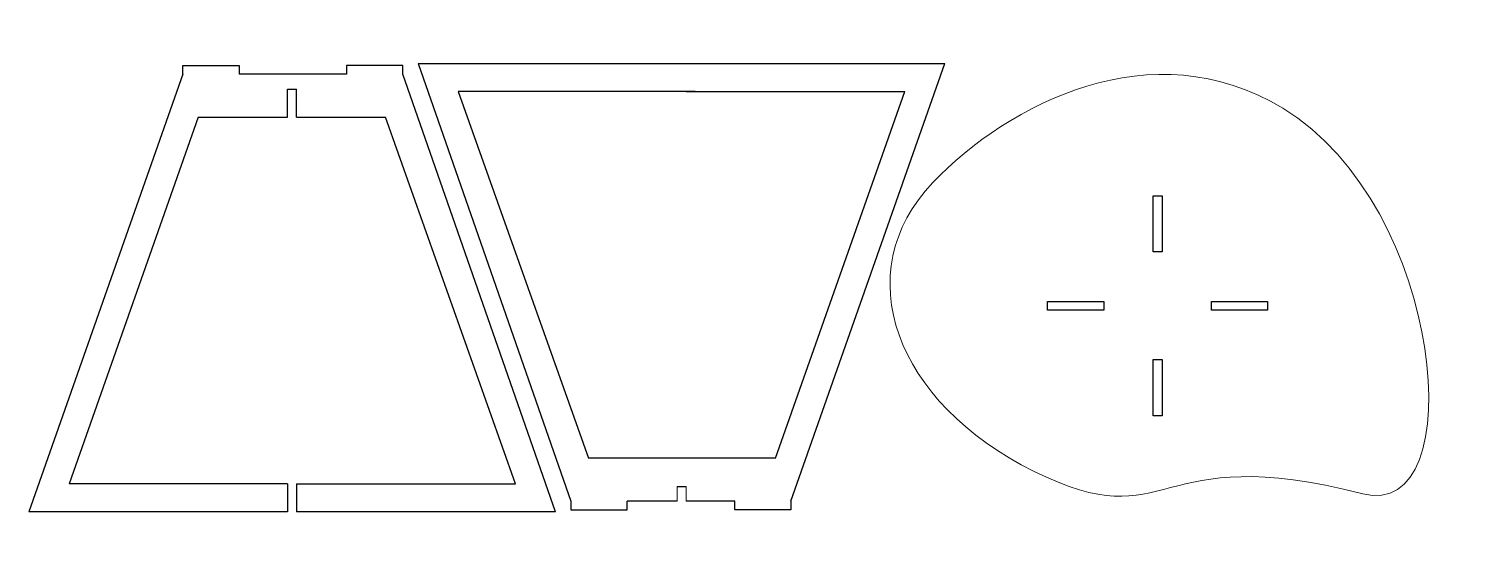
# Model space of a CAD drawing. Header units: inches. Extents: x 56 to 548, y -314 to -140.
import ezdxf

# ---------------------------------------------------------------- set-up
doc = ezdxf.new("R2010")
doc.units = ezdxf.units.IN
doc.header["$MEASUREMENT"] = 0
doc.layers.add('Layer 1', color=7, linetype='Continuous')

msp = doc.modelspace()

# ---------------------------------------------------------------- linework, layer by layer
for p, q in [((108.83, -155.45), (108.83, -152.45)), ((108.83, -152.45), (127.98, -152.45)), ((127.98, -152.45), (127.98, -155.45)), ((183.8, -152.45), (164.65, -152.45)), ((164.65, -152.45), (164.65, -155.45)), ((183.8, -155.45), (183.8, -152.45)), ((189.05, -151.78), (241.12, -300.88)), ((189.05, -151.78), (280.38, -151.78)), ((280.38, -151.78), (368.61, -151.78)), ((316.09, -300.88), (368.61, -151.78)), ((108.83, -155.45), (56.32, -304.55)), ((164.65, -155.45), (127.98, -155.45)), ((235.87, -304.55), (183.8, -155.45)), ((144.54, -170.06), (144.54, -160.48)), ((144.54, -160.48), (147.54, -160.49)), ((147.54, -170.06), (147.54, -160.49)), ((283.51, -161.36), (202.67, -161.36)), ((202.67, -161.36), (247.05, -286.27)), ((280.38, -161.36), (354.92, -161.36)), ((310.84, -286.27), (354.92, -161.36)), ((114.08, -170.06), (70, -294.97)), ((114.08, -170.06), (144.54, -170.06)), ((147.54, -170.06), (177.87, -170.06)), ((222.25, -294.97), (177.87, -170.06)), ((439.62, -196.82), (442.62, -196.82)), ((439.62, -215.97), (439.62, -196.82)), ((442.62, -196.82), (442.62, -215.97)), ((442.62, -215.97), (439.62, -215.97)), ((403.62, -235.82), (403.62, -232.82)), ((403.62, -232.82), (422.77, -232.82)), ((422.77, -235.82), (403.62, -235.82)), ((422.77, -232.82), (422.77, -235.82)), ((459.47, -235.82), (459.47, -232.82)), ((459.47, -232.82), (478.62, -232.82)), ((478.62, -235.82), (459.47, -235.82)), ((478.62, -232.82), (478.62, -235.82)), ((439.62, -252.67), (442.62, -252.67)), ((439.62, -271.82), (439.62, -252.67)), ((442.62, -252.67), (442.62, -271.82)), ((442.62, -271.82), (439.62, -271.82)), ((280.38, -286.27), (247.05, -286.27)), ((310.84, -286.27), (280.38, -286.27)), ((144.54, -294.97), (70, -294.97)), ((144.54, -294.97), (144.54, -304.55)), ((147.54, -294.97), (222.25, -294.97)), ((147.54, -294.97), (147.54, -304.55)), ((277.37, -295.85), (280.37, -295.85)), ((144.54, -304.55), (56.32, -304.55)), ((235.87, -304.55), (147.59, -304.55)), ((241.12, -300.88), (241.12, -303.88)), ((241.12, -303.88), (260.27, -303.88)), ((277.37, -300.88), (260.27, -300.88)), ((260.27, -303.88), (260.27, -300.88)), ((296.94, -300.88), (280.37, -300.88)), ((296.94, -303.88), (296.94, -300.88)), ((316.09, -303.88), (296.94, -303.88)), ((316.09, -300.88), (316.09, -303.88))]:
    msp.add_line(p, q)
at = {"layer": 'Layer 1', "color": 93, "lineweight": 9, "true_color": 0x67b662}
for p, q in [((277.37, -300.88), (277.37, -295.85)), ((280.37, -295.85), (280.37, -300.88))]:
    msp.add_line(p, q, dxfattribs=at)
msp.add_open_spline([(511.09, -298.41), (438.41, -279.54), (446.36, -314.16), (398.99, -290.73), (351.63, -267.3), (335.16, -222.98), (364.53, -192.32), (390.19, -165.54), (439.05, -139.99), (483.79, -167.01), (539.26, -200.52), (548.33, -308.08), (511.09, -298.41)], degree=3, knots=[0, 0, 0, 0, 1, 1, 1, 2, 2, 2, 3, 3, 3, 4, 4, 4, 4], dxfattribs=at)

doc.saveas('drawing.dxf')
